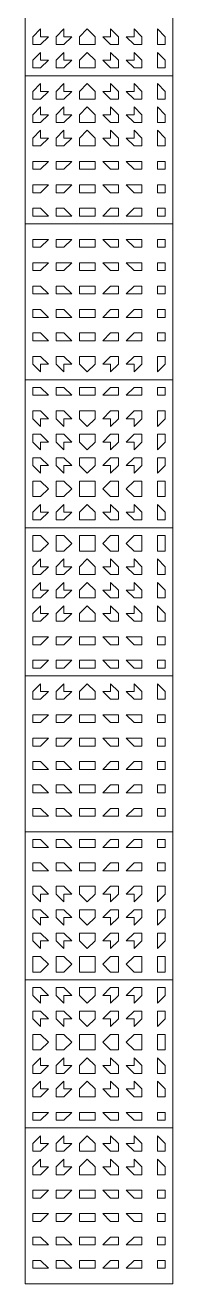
# Model space of a CAD drawing. Header units: millimetres. Extents: x -4011 to 126995, y -1911 to 106700.
# Drawn here: x 92705 to 93000, y 51241 to 53744 of the extents above; entities that cross this region are included whole.
import ezdxf

# ---------------------------------------------------------------- set-up
doc = ezdxf.new("R2010")
doc.units = ezdxf.units.MM
doc.layers.add('PDF_형상', color=7, linetype='Continuous')

msp = doc.modelspace()

# ---------------------------------------------------------------- linework, layer by layer
at = {"layer": 'PDF_형상', "lineweight": 5}
for points in [[(92704.7, 53642.5), (92704.7, 53937.8), (93000, 53937.8), (93000, 53642.5)], [(92751.3, 53720.2), (92735.7, 53720.2), (92735.7, 53735.8), (92720.2, 53720.2), (92720.2, 53704.7), (92735.7, 53704.7)], [(92797.9, 53720.2), (92782.4, 53720.2), (92782.4, 53735.8), (92766.8, 53720.2), (92766.8, 53704.7), (92782.4, 53704.7)], [(92844.6, 53720.2), (92829, 53735.8), (92813.5, 53720.2), (92813.5, 53704.7), (92829, 53704.7), (92844.6, 53704.7)], [(92891.2, 53720.2), (92875.6, 53735.8), (92875.6, 53720.2), (92860.1, 53720.2), (92875.6, 53704.7), (92891.2, 53704.7)], [(92937.8, 53720.2), (92922.3, 53735.8), (92922.3, 53720.2), (92906.7, 53720.2), (92922.3, 53704.7), (92937.8, 53704.7)], [(92984.5, 53720.2), (92968.9, 53735.8), (92968.9, 53720.2), (92968.9, 53704.7), (92984.5, 53704.7)], [(92751.3, 53673.6), (92735.7, 53673.6), (92735.7, 53689.1), (92720.2, 53673.6), (92720.2, 53658), (92735.7, 53658)], [(92797.9, 53673.6), (92782.4, 53673.6), (92782.4, 53689.1), (92766.8, 53673.6), (92766.8, 53658), (92782.4, 53658)], [(92844.6, 53673.6), (92829, 53689.1), (92813.5, 53673.6), (92813.5, 53658), (92829, 53658), (92844.6, 53658)], [(92891.2, 53673.6), (92875.6, 53689.1), (92875.6, 53673.6), (92860.1, 53673.6), (92875.6, 53658), (92891.2, 53658)], [(92937.8, 53673.6), (92922.3, 53689.1), (92922.3, 53673.6), (92906.7, 53673.6), (92922.3, 53658), (92937.8, 53658)], [(92984.5, 53673.6), (92968.9, 53689.1), (92968.9, 53673.6), (92968.9, 53658), (92984.5, 53658)], [(92704.7, 53347.2), (92704.7, 53642.5), (93000, 53642.5), (93000, 53347.2)], [(92751.3, 53611.4), (92735.7, 53611.4), (92735.7, 53626.9), (92720.2, 53611.4), (92720.2, 53595.9), (92735.7, 53595.9)], [(92797.9, 53611.4), (92782.4, 53611.4), (92782.4, 53626.9), (92766.8, 53611.4), (92766.8, 53595.9), (92782.4, 53595.9)], [(92844.6, 53611.4), (92829, 53626.9), (92813.5, 53611.4), (92813.5, 53595.9), (92829, 53595.9), (92844.6, 53595.9)], [(92891.2, 53611.4), (92875.6, 53626.9), (92875.6, 53611.4), (92860.1, 53611.4), (92875.6, 53595.9), (92891.2, 53595.9)], [(92937.8, 53611.4), (92922.3, 53626.9), (92922.3, 53611.4), (92906.7, 53611.4), (92922.3, 53595.9), (92937.8, 53595.9)], [(92984.5, 53611.4), (92968.9, 53626.9), (92968.9, 53611.4), (92968.9, 53595.9), (92984.5, 53595.9)], [(92751.3, 53564.8), (92735.7, 53564.8), (92735.7, 53580.3), (92720.2, 53564.8), (92720.2, 53549.2), (92735.7, 53549.2)], [(92797.9, 53564.8), (92782.4, 53564.8), (92782.4, 53580.3), (92766.8, 53564.8), (92766.8, 53549.2), (92782.4, 53549.2)], [(92844.6, 53564.8), (92829, 53580.3), (92813.5, 53564.8), (92813.5, 53549.2), (92829, 53549.2), (92844.6, 53549.2)], [(92891.2, 53564.8), (92875.6, 53580.3), (92875.6, 53564.8), (92860.1, 53564.8), (92875.6, 53549.2), (92891.2, 53549.2)], [(92937.8, 53564.8), (92922.3, 53580.3), (92922.3, 53564.8), (92906.7, 53564.8), (92922.3, 53549.2), (92937.8, 53549.2)], [(92984.5, 53564.8), (92968.9, 53580.3), (92968.9, 53564.8), (92968.9, 53549.2), (92984.5, 53549.2)], [(92751.3, 53518.1), (92735.7, 53518.1), (92735.7, 53533.7), (92720.2, 53518.1), (92720.2, 53502.6), (92735.7, 53502.6)], [(92797.9, 53518.1), (92782.4, 53518.1), (92782.4, 53533.7), (92766.8, 53518.1), (92766.8, 53502.6), (92782.4, 53502.6)], [(92844.6, 53518.1), (92829, 53533.7), (92813.5, 53518.1), (92813.5, 53502.6), (92829, 53502.6), (92844.6, 53502.6)], [(92891.2, 53518.1), (92875.6, 53533.7), (92875.6, 53518.1), (92860.1, 53518.1), (92875.6, 53502.6), (92891.2, 53502.6)], [(92937.8, 53518.1), (92922.3, 53533.7), (92922.3, 53518.1), (92906.7, 53518.1), (92922.3, 53502.6), (92937.8, 53502.6)], [(92984.5, 53518.1), (92968.9, 53533.7), (92968.9, 53518.1), (92968.9, 53502.6), (92984.5, 53502.6)], [(92751.3, 53471.5), (92735.7, 53471.5), (92720.2, 53471.5), (92720.2, 53456), (92735.7, 53456)], [(92797.9, 53471.5), (92782.4, 53471.5), (92766.8, 53471.5), (92766.8, 53456), (92782.4, 53456)], [(92844.6, 53471.5), (92829, 53471.5), (92813.5, 53471.5), (92813.5, 53456), (92829, 53456), (92844.6, 53456)], [(92891.2, 53471.5), (92875.6, 53471.5), (92860.1, 53471.5), (92875.6, 53456), (92891.2, 53456)], [(92937.8, 53471.5), (92922.3, 53471.5), (92906.7, 53471.5), (92922.3, 53456), (92937.8, 53456)], [(92984.5, 53471.5), (92968.9, 53471.5), (92968.9, 53456), (92984.5, 53456)], [(92751.3, 53424.9), (92735.7, 53424.9), (92720.2, 53424.9), (92720.2, 53409.3), (92735.7, 53409.3)], [(92797.9, 53424.9), (92782.4, 53424.9), (92766.8, 53424.9), (92766.8, 53409.3), (92782.4, 53409.3)], [(92844.6, 53424.9), (92829, 53424.9), (92813.5, 53424.9), (92813.5, 53409.3), (92829, 53409.3), (92844.6, 53409.3)], [(92891.2, 53424.9), (92875.6, 53424.9), (92860.1, 53424.9), (92875.6, 53409.3), (92891.2, 53409.3)], [(92937.8, 53424.9), (92922.3, 53424.9), (92906.7, 53424.9), (92922.3, 53409.3), (92937.8, 53409.3)], [(92984.5, 53424.9), (92968.9, 53424.9), (92968.9, 53409.3), (92984.5, 53409.3)], [(92751.3, 53362.7), (92735.7, 53378.2), (92720.2, 53378.2), (92720.2, 53362.7), (92735.7, 53362.7)], [(92797.9, 53362.7), (92782.4, 53378.2), (92766.8, 53378.2), (92766.8, 53362.7), (92782.4, 53362.7)], [(92844.6, 53362.7), (92844.6, 53378.2), (92829, 53378.2), (92813.5, 53378.2), (92813.5, 53362.7), (92829, 53362.7)], [(92891.2, 53362.7), (92891.2, 53378.2), (92875.6, 53378.2), (92860.1, 53362.7), (92875.6, 53362.7)], [(92937.8, 53362.7), (92937.8, 53378.2), (92922.3, 53378.2), (92906.7, 53362.7), (92922.3, 53362.7)], [(92984.5, 53362.7), (92984.5, 53378.2), (92968.9, 53378.2), (92968.9, 53362.7)], [(92704.7, 53036.3), (92704.7, 53347.2), (93000, 53347.2), (93000, 53036.3)], [(92751.3, 53316.1), (92735.7, 53316.1), (92720.2, 53316.1), (92720.2, 53300.5), (92735.7, 53300.5)], [(92797.9, 53316.1), (92782.4, 53316.1), (92766.8, 53316.1), (92766.8, 53300.5), (92782.4, 53300.5)], [(92844.6, 53316.1), (92829, 53316.1), (92813.5, 53316.1), (92813.5, 53300.5), (92829, 53300.5), (92844.6, 53300.5)], [(92891.2, 53316.1), (92875.6, 53316.1), (92860.1, 53316.1), (92875.6, 53300.5), (92891.2, 53300.5)], [(92937.8, 53316.1), (92922.3, 53316.1), (92906.7, 53316.1), (92922.3, 53300.5), (92937.8, 53300.5)], [(92984.5, 53316.1), (92968.9, 53316.1), (92968.9, 53300.5), (92984.5, 53300.5)], [(92751.3, 53269.4), (92735.7, 53269.4), (92720.2, 53269.4), (92720.2, 53253.9), (92735.7, 53253.9)], [(92797.9, 53269.4), (92782.4, 53269.4), (92766.8, 53269.4), (92766.8, 53253.9), (92782.4, 53253.9)], [(92844.6, 53269.4), (92829, 53269.4), (92813.5, 53269.4), (92813.5, 53253.9), (92829, 53253.9), (92844.6, 53253.9)], [(92891.2, 53269.4), (92875.6, 53269.4), (92860.1, 53269.4), (92875.6, 53253.9), (92891.2, 53253.9)], [(92937.8, 53269.4), (92922.3, 53269.4), (92906.7, 53269.4), (92922.3, 53253.9), (92937.8, 53253.9)], [(92984.5, 53269.4), (92968.9, 53269.4), (92968.9, 53253.9), (92984.5, 53253.9)], [(92751.3, 53207.3), (92735.7, 53222.8), (92720.2, 53222.8), (92720.2, 53207.3), (92735.7, 53207.3)], [(92797.9, 53207.3), (92782.4, 53222.8), (92766.8, 53222.8), (92766.8, 53207.3), (92782.4, 53207.3)], [(92844.6, 53207.3), (92844.6, 53222.8), (92829, 53222.8), (92813.5, 53222.8), (92813.5, 53207.3), (92829, 53207.3)], [(92891.2, 53207.3), (92891.2, 53222.8), (92875.6, 53222.8), (92860.1, 53207.3), (92875.6, 53207.3)], [(92937.8, 53207.3), (92937.8, 53222.8), (92922.3, 53222.8), (92906.7, 53207.3), (92922.3, 53207.3)], [(92984.5, 53207.3), (92984.5, 53222.8), (92968.9, 53222.8), (92968.9, 53207.3)], [(92751.3, 53160.6), (92735.7, 53176.2), (92720.2, 53176.2), (92720.2, 53160.6), (92735.7, 53160.6)], [(92797.9, 53160.6), (92782.4, 53176.2), (92766.8, 53176.2), (92766.8, 53160.6), (92782.4, 53160.6)], [(92844.6, 53160.6), (92844.6, 53176.2), (92829, 53176.2), (92813.5, 53176.2), (92813.5, 53160.6), (92829, 53160.6)], [(92891.2, 53160.6), (92891.2, 53176.2), (92875.6, 53176.2), (92860.1, 53160.6), (92875.6, 53160.6)], [(92937.8, 53160.6), (92937.8, 53176.2), (92922.3, 53176.2), (92906.7, 53160.6), (92922.3, 53160.6)], [(92984.5, 53160.6), (92984.5, 53176.2), (92968.9, 53176.2), (92968.9, 53160.6)], [(92751.3, 53114), (92735.7, 53129.5), (92720.2, 53129.5), (92720.2, 53114), (92735.7, 53114)], [(92797.9, 53114), (92782.4, 53129.5), (92766.8, 53129.5), (92766.8, 53114), (92782.4, 53114)], [(92844.6, 53114), (92844.6, 53129.5), (92829, 53129.5), (92813.5, 53129.5), (92813.5, 53114), (92829, 53114)], [(92891.2, 53114), (92891.2, 53129.5), (92875.6, 53129.5), (92860.1, 53114), (92875.6, 53114)], [(92937.8, 53114), (92937.8, 53129.5), (92922.3, 53129.5), (92906.7, 53114), (92922.3, 53114)], [(92984.5, 53114), (92984.5, 53129.5), (92968.9, 53129.5), (92968.9, 53114)], [(92751.3, 53067.4), (92735.7, 53082.9), (92720.2, 53082.9), (92720.2, 53067.4), (92735.7, 53051.8), (92735.7, 53067.4)], [(92797.9, 53067.4), (92782.4, 53082.9), (92766.8, 53082.9), (92766.8, 53067.4), (92782.4, 53051.8), (92782.4, 53067.4)], [(92844.6, 53067.4), (92844.6, 53082.9), (92829, 53082.9), (92813.5, 53082.9), (92813.5, 53067.4), (92829, 53051.8)], [(92891.2, 53067.4), (92891.2, 53082.9), (92875.6, 53082.9), (92860.1, 53067.4), (92875.6, 53067.4), (92875.6, 53051.8)], [(92937.8, 53067.4), (92937.8, 53082.9), (92922.3, 53082.9), (92906.7, 53067.4), (92922.3, 53067.4), (92922.3, 53051.8)], [(92984.5, 53067.4), (92984.5, 53082.9), (92968.9, 53082.9), (92968.9, 53067.4), (92968.9, 53051.8)], [(92704.7, 52740.9), (92704.7, 53036.3), (93000, 53036.3), (93000, 52740.9)], [(92751.3, 53005.2), (92735.7, 53020.7), (92720.2, 53020.7), (92720.2, 53005.2), (92735.7, 53005.2)], [(92797.9, 53005.2), (92782.4, 53020.7), (92766.8, 53020.7), (92766.8, 53005.2), (92782.4, 53005.2)], [(92844.6, 53005.2), (92844.6, 53020.7), (92829, 53020.7), (92813.5, 53020.7), (92813.5, 53005.2), (92829, 53005.2)], [(92891.2, 53005.2), (92891.2, 53020.7), (92875.6, 53020.7), (92860.1, 53005.2), (92875.6, 53005.2)], [(92937.8, 53005.2), (92937.8, 53020.7), (92922.3, 53020.7), (92906.7, 53005.2), (92922.3, 53005.2)], [(92984.5, 53005.2), (92984.5, 53020.7), (92968.9, 53020.7), (92968.9, 53005.2)], [(92751.3, 52958.5), (92735.7, 52974.1), (92720.2, 52974.1), (92720.2, 52958.5), (92735.7, 52943), (92735.7, 52958.5)], [(92797.9, 52958.5), (92782.4, 52974.1), (92766.8, 52974.1), (92766.8, 52958.5), (92782.4, 52943), (92782.4, 52958.5)], [(92844.6, 52958.5), (92844.6, 52974.1), (92829, 52974.1), (92813.5, 52974.1), (92813.5, 52958.5), (92829, 52943)], [(92891.2, 52958.5), (92891.2, 52974.1), (92875.6, 52974.1), (92860.1, 52958.5), (92875.6, 52958.5), (92875.6, 52943)], [(92937.8, 52958.5), (92937.8, 52974.1), (92922.3, 52974.1), (92906.7, 52958.5), (92922.3, 52958.5), (92922.3, 52943)], [(92984.5, 52958.5), (92984.5, 52974.1), (92968.9, 52974.1), (92968.9, 52958.5), (92968.9, 52943)], [(92751.3, 52911.9), (92735.7, 52927.5), (92720.2, 52927.5), (92720.2, 52911.9), (92735.7, 52896.4), (92735.7, 52911.9)], [(92797.9, 52911.9), (92782.4, 52927.5), (92766.8, 52927.5), (92766.8, 52911.9), (92782.4, 52896.4), (92782.4, 52911.9)], [(92844.6, 52911.9), (92844.6, 52927.5), (92829, 52927.5), (92813.5, 52927.5), (92813.5, 52911.9), (92829, 52896.4)], [(92891.2, 52911.9), (92891.2, 52927.5), (92875.6, 52927.5), (92860.1, 52911.9), (92875.6, 52911.9), (92875.6, 52896.4)], [(92937.8, 52911.9), (92937.8, 52927.5), (92922.3, 52927.5), (92906.7, 52911.9), (92922.3, 52911.9), (92922.3, 52896.4)], [(92984.5, 52911.9), (92984.5, 52927.5), (92968.9, 52927.5), (92968.9, 52911.9), (92968.9, 52896.4)], [(92751.3, 52865.3), (92735.7, 52880.8), (92720.2, 52880.8), (92720.2, 52865.3), (92735.7, 52849.7), (92735.7, 52865.3)], [(92797.9, 52865.3), (92782.4, 52880.8), (92766.8, 52880.8), (92766.8, 52865.3), (92782.4, 52849.7), (92782.4, 52865.3)], [(92844.6, 52865.3), (92844.6, 52880.8), (92829, 52880.8), (92813.5, 52880.8), (92813.5, 52865.3), (92829, 52849.7)], [(92891.2, 52865.3), (92891.2, 52880.8), (92875.6, 52880.8), (92860.1, 52865.3), (92875.6, 52865.3), (92875.6, 52849.7)], [(92937.8, 52865.3), (92937.8, 52880.8), (92922.3, 52880.8), (92906.7, 52865.3), (92922.3, 52865.3), (92922.3, 52849.7)], [(92984.5, 52865.3), (92984.5, 52880.8), (92968.9, 52880.8), (92968.9, 52865.3), (92968.9, 52849.7)], [(92751.3, 52818.7), (92735.7, 52834.2), (92720.2, 52834.2), (92720.2, 52818.7), (92720.2, 52803.1), (92735.7, 52803.1)], [(92797.9, 52818.7), (92782.4, 52834.2), (92766.8, 52834.2), (92766.8, 52818.7), (92766.8, 52803.1), (92782.4, 52803.1)], [(92844.6, 52818.7), (92844.6, 52834.2), (92829, 52834.2), (92813.5, 52834.2), (92813.5, 52818.7), (92813.5, 52803.1), (92829, 52803.1), (92844.6, 52803.1)], [(92891.2, 52818.7), (92891.2, 52834.2), (92875.6, 52834.2), (92860.1, 52818.7), (92875.6, 52803.1), (92891.2, 52803.1)], [(92937.8, 52818.7), (92937.8, 52834.2), (92922.3, 52834.2), (92906.7, 52818.7), (92922.3, 52803.1), (92937.8, 52803.1)], [(92984.5, 52818.7), (92984.5, 52834.2), (92968.9, 52834.2), (92968.9, 52818.7), (92968.9, 52803.1), (92984.5, 52803.1)], [(92751.3, 52772), (92735.7, 52772), (92735.7, 52787.6), (92720.2, 52772), (92720.2, 52756.5), (92735.7, 52756.5)], [(92797.9, 52772), (92782.4, 52772), (92782.4, 52787.6), (92766.8, 52772), (92766.8, 52756.5), (92782.4, 52756.5)], [(92844.6, 52772), (92829, 52787.6), (92813.5, 52772), (92813.5, 52756.5), (92829, 52756.5), (92844.6, 52756.5)], [(92891.2, 52772), (92875.6, 52787.6), (92875.6, 52772), (92860.1, 52772), (92875.6, 52756.5), (92891.2, 52756.5)], [(92937.8, 52772), (92922.3, 52787.6), (92922.3, 52772), (92906.7, 52772), (92922.3, 52756.5), (92937.8, 52756.5)], [(92984.5, 52772), (92968.9, 52787.6), (92968.9, 52772), (92968.9, 52756.5), (92984.5, 52756.5)], [(92704.7, 52445.6), (92704.7, 52740.9), (93000, 52740.9), (93000, 52445.6)], [(92751.3, 52709.8), (92735.7, 52725.4), (92720.2, 52725.4), (92720.2, 52709.8), (92720.2, 52694.3), (92735.7, 52694.3)], [(92797.9, 52709.8), (92782.4, 52725.4), (92766.8, 52725.4), (92766.8, 52709.8), (92766.8, 52694.3), (92782.4, 52694.3)], [(92844.6, 52709.8), (92844.6, 52725.4), (92829, 52725.4), (92813.5, 52725.4), (92813.5, 52709.8), (92813.5, 52694.3), (92829, 52694.3), (92844.6, 52694.3)], [(92891.2, 52709.8), (92891.2, 52725.4), (92875.6, 52725.4), (92860.1, 52709.8), (92875.6, 52694.3), (92891.2, 52694.3)], [(92937.8, 52709.8), (92937.8, 52725.4), (92922.3, 52725.4), (92906.7, 52709.8), (92922.3, 52694.3), (92937.8, 52694.3)], [(92984.5, 52709.8), (92984.5, 52725.4), (92968.9, 52725.4), (92968.9, 52709.8), (92968.9, 52694.3), (92984.5, 52694.3)], [(92751.3, 52663.2), (92735.7, 52663.2), (92735.7, 52678.8), (92720.2, 52663.2), (92720.2, 52647.7), (92735.7, 52647.7)], [(92797.9, 52663.2), (92782.4, 52663.2), (92782.4, 52678.8), (92766.8, 52663.2), (92766.8, 52647.7), (92782.4, 52647.7)], [(92844.6, 52663.2), (92829, 52678.8), (92813.5, 52663.2), (92813.5, 52647.7), (92829, 52647.7), (92844.6, 52647.7)], [(92891.2, 52663.2), (92875.6, 52678.8), (92875.6, 52663.2), (92860.1, 52663.2), (92875.6, 52647.7), (92891.2, 52647.7)], [(92937.8, 52663.2), (92922.3, 52678.8), (92922.3, 52663.2), (92906.7, 52663.2), (92922.3, 52647.7), (92937.8, 52647.7)], [(92984.5, 52663.2), (92968.9, 52678.8), (92968.9, 52663.2), (92968.9, 52647.7), (92984.5, 52647.7)], [(92751.3, 52616.6), (92735.7, 52616.6), (92735.7, 52632.1), (92720.2, 52616.6), (92720.2, 52601), (92735.7, 52601)], [(92797.9, 52616.6), (92782.4, 52616.6), (92782.4, 52632.1), (92766.8, 52616.6), (92766.8, 52601), (92782.4, 52601)], [(92844.6, 52616.6), (92829, 52632.1), (92813.5, 52616.6), (92813.5, 52601), (92829, 52601), (92844.6, 52601)], [(92891.2, 52616.6), (92875.6, 52632.1), (92875.6, 52616.6), (92860.1, 52616.6), (92875.6, 52601), (92891.2, 52601)], [(92937.8, 52616.6), (92922.3, 52632.1), (92922.3, 52616.6), (92906.7, 52616.6), (92922.3, 52601), (92937.8, 52601)], [(92984.5, 52616.6), (92968.9, 52632.1), (92968.9, 52616.6), (92968.9, 52601), (92984.5, 52601)], [(92751.3, 52569.9), (92735.7, 52569.9), (92735.7, 52585.5), (92720.2, 52569.9), (92720.2, 52554.4), (92735.7, 52554.4)], [(92797.9, 52569.9), (92782.4, 52569.9), (92782.4, 52585.5), (92766.8, 52569.9), (92766.8, 52554.4), (92782.4, 52554.4)], [(92844.6, 52569.9), (92829, 52585.5), (92813.5, 52569.9), (92813.5, 52554.4), (92829, 52554.4), (92844.6, 52554.4)], [(92891.2, 52569.9), (92875.6, 52585.5), (92875.6, 52569.9), (92860.1, 52569.9), (92875.6, 52554.4), (92891.2, 52554.4)], [(92937.8, 52569.9), (92922.3, 52585.5), (92922.3, 52569.9), (92906.7, 52569.9), (92922.3, 52554.4), (92937.8, 52554.4)], [(92984.5, 52569.9), (92968.9, 52585.5), (92968.9, 52569.9), (92968.9, 52554.4), (92984.5, 52554.4)], [(92751.3, 52523.3), (92735.7, 52523.3), (92720.2, 52523.3), (92720.2, 52507.8), (92735.7, 52507.8)], [(92797.9, 52523.3), (92782.4, 52523.3), (92766.8, 52523.3), (92766.8, 52507.8), (92782.4, 52507.8)], [(92844.6, 52523.3), (92829, 52523.3), (92813.5, 52523.3), (92813.5, 52507.8), (92829, 52507.8), (92844.6, 52507.8)], [(92891.2, 52523.3), (92875.6, 52523.3), (92860.1, 52523.3), (92875.6, 52507.8), (92891.2, 52507.8)], [(92937.8, 52523.3), (92922.3, 52523.3), (92906.7, 52523.3), (92922.3, 52507.8), (92937.8, 52507.8)], [(92984.5, 52523.3), (92968.9, 52523.3), (92968.9, 52507.8), (92984.5, 52507.8)], [(92751.3, 52476.7), (92735.7, 52476.7), (92720.2, 52476.7), (92720.2, 52461.1), (92735.7, 52461.1)], [(92797.9, 52476.7), (92782.4, 52476.7), (92766.8, 52476.7), (92766.8, 52461.1), (92782.4, 52461.1)], [(92844.6, 52476.7), (92829, 52476.7), (92813.5, 52476.7), (92813.5, 52461.1), (92829, 52461.1), (92844.6, 52461.1)], [(92891.2, 52476.7), (92875.6, 52476.7), (92860.1, 52476.7), (92875.6, 52461.1), (92891.2, 52461.1)], [(92937.8, 52476.7), (92922.3, 52476.7), (92906.7, 52476.7), (92922.3, 52461.1), (92937.8, 52461.1)], [(92984.5, 52476.7), (92968.9, 52476.7), (92968.9, 52461.1), (92984.5, 52461.1)], [(92704.7, 52134.7), (92704.7, 52445.6), (93000, 52445.6), (93000, 52134.7)], [(92751.3, 52414.5), (92735.7, 52414.5), (92735.7, 52430), (92720.2, 52414.5), (92720.2, 52399), (92735.7, 52399)], [(92797.9, 52414.5), (92782.4, 52414.5), (92782.4, 52430), (92766.8, 52414.5), (92766.8, 52399), (92782.4, 52399)], [(92844.6, 52414.5), (92829, 52430), (92813.5, 52414.5), (92813.5, 52399), (92829, 52399), (92844.6, 52399)], [(92891.2, 52414.5), (92875.6, 52430), (92875.6, 52414.5), (92860.1, 52414.5), (92875.6, 52399), (92891.2, 52399)], [(92937.8, 52414.5), (92922.3, 52430), (92922.3, 52414.5), (92906.7, 52414.5), (92922.3, 52399), (92937.8, 52399)], [(92984.5, 52414.5), (92968.9, 52430), (92968.9, 52414.5), (92968.9, 52399), (92984.5, 52399)], [(92751.3, 52367.9), (92735.7, 52367.9), (92720.2, 52367.9), (92720.2, 52352.3), (92735.7, 52352.3)], [(92797.9, 52367.9), (92782.4, 52367.9), (92766.8, 52367.9), (92766.8, 52352.3), (92782.4, 52352.3)], [(92844.6, 52367.9), (92829, 52367.9), (92813.5, 52367.9), (92813.5, 52352.3), (92829, 52352.3), (92844.6, 52352.3)], [(92891.2, 52367.9), (92875.6, 52367.9), (92860.1, 52367.9), (92875.6, 52352.3), (92891.2, 52352.3)], [(92937.8, 52367.9), (92922.3, 52367.9), (92906.7, 52367.9), (92922.3, 52352.3), (92937.8, 52352.3)], [(92984.5, 52367.9), (92968.9, 52367.9), (92968.9, 52352.3), (92984.5, 52352.3)], [(92751.3, 52321.2), (92735.7, 52321.2), (92720.2, 52321.2), (92720.2, 52305.7), (92735.7, 52305.7)], [(92797.9, 52321.2), (92782.4, 52321.2), (92766.8, 52321.2), (92766.8, 52305.7), (92782.4, 52305.7)], [(92844.6, 52321.2), (92829, 52321.2), (92813.5, 52321.2), (92813.5, 52305.7), (92829, 52305.7), (92844.6, 52305.7)], [(92891.2, 52321.2), (92875.6, 52321.2), (92860.1, 52321.2), (92875.6, 52305.7), (92891.2, 52305.7)], [(92937.8, 52321.2), (92922.3, 52321.2), (92906.7, 52321.2), (92922.3, 52305.7), (92937.8, 52305.7)], [(92984.5, 52321.2), (92968.9, 52321.2), (92968.9, 52305.7), (92984.5, 52305.7)], [(92751.3, 52259.1), (92735.7, 52274.6), (92720.2, 52274.6), (92720.2, 52259.1), (92735.7, 52259.1)], [(92797.9, 52259.1), (92782.4, 52274.6), (92766.8, 52274.6), (92766.8, 52259.1), (92782.4, 52259.1)], [(92844.6, 52259.1), (92844.6, 52274.6), (92829, 52274.6), (92813.5, 52274.6), (92813.5, 52259.1), (92829, 52259.1)], [(92891.2, 52259.1), (92891.2, 52274.6), (92875.6, 52274.6), (92860.1, 52259.1), (92875.6, 52259.1)], [(92937.8, 52259.1), (92937.8, 52274.6), (92922.3, 52274.6), (92906.7, 52259.1), (92922.3, 52259.1)], [(92984.5, 52259.1), (92984.5, 52274.6), (92968.9, 52274.6), (92968.9, 52259.1)], [(92751.3, 52212.4), (92735.7, 52228), (92720.2, 52228), (92720.2, 52212.4), (92735.7, 52212.4)], [(92797.9, 52212.4), (92782.4, 52228), (92766.8, 52228), (92766.8, 52212.4), (92782.4, 52212.4)], [(92844.6, 52212.4), (92844.6, 52228), (92829, 52228), (92813.5, 52228), (92813.5, 52212.4), (92829, 52212.4)], [(92891.2, 52212.4), (92891.2, 52228), (92875.6, 52228), (92860.1, 52212.4), (92875.6, 52212.4)], [(92937.8, 52212.4), (92937.8, 52228), (92922.3, 52228), (92906.7, 52212.4), (92922.3, 52212.4)], [(92984.5, 52212.4), (92984.5, 52228), (92968.9, 52228), (92968.9, 52212.4)], [(92751.3, 52165.8), (92735.7, 52181.3), (92720.2, 52181.3), (92720.2, 52165.8), (92735.7, 52165.8)], [(92797.9, 52165.8), (92782.4, 52181.3), (92766.8, 52181.3), (92766.8, 52165.8), (92782.4, 52165.8)], [(92844.6, 52165.8), (92844.6, 52181.3), (92829, 52181.3), (92813.5, 52181.3), (92813.5, 52165.8), (92829, 52165.8)], [(92891.2, 52165.8), (92891.2, 52181.3), (92875.6, 52181.3), (92860.1, 52165.8), (92875.6, 52165.8)], [(92937.8, 52165.8), (92937.8, 52181.3), (92922.3, 52181.3), (92906.7, 52165.8), (92922.3, 52165.8)], [(92984.5, 52165.8), (92984.5, 52181.3), (92968.9, 52181.3), (92968.9, 52165.8)], [(92704.7, 51839.4), (92704.7, 52134.7), (93000, 52134.7), (93000, 51839.4)], [(92751.3, 52103.6), (92735.7, 52119.2), (92720.2, 52119.2), (92720.2, 52103.6), (92735.7, 52103.6)], [(92797.9, 52103.6), (92782.4, 52119.2), (92766.8, 52119.2), (92766.8, 52103.6), (92782.4, 52103.6)], [(92844.6, 52103.6), (92844.6, 52119.2), (92829, 52119.2), (92813.5, 52119.2), (92813.5, 52103.6), (92829, 52103.6)], [(92891.2, 52103.6), (92891.2, 52119.2), (92875.6, 52119.2), (92860.1, 52103.6), (92875.6, 52103.6)], [(92937.8, 52103.6), (92937.8, 52119.2), (92922.3, 52119.2), (92906.7, 52103.6), (92922.3, 52103.6)], [(92984.5, 52103.6), (92984.5, 52119.2), (92968.9, 52119.2), (92968.9, 52103.6)], [(92751.3, 52057), (92735.7, 52072.5), (92720.2, 52072.5), (92720.2, 52057), (92735.7, 52057)], [(92797.9, 52057), (92782.4, 52072.5), (92766.8, 52072.5), (92766.8, 52057), (92782.4, 52057)], [(92844.6, 52057), (92844.6, 52072.5), (92829, 52072.5), (92813.5, 52072.5), (92813.5, 52057), (92829, 52057)], [(92891.2, 52057), (92891.2, 52072.5), (92875.6, 52072.5), (92860.1, 52057), (92875.6, 52057)], [(92937.8, 52057), (92937.8, 52072.5), (92922.3, 52072.5), (92906.7, 52057), (92922.3, 52057)], [(92984.5, 52057), (92984.5, 52072.5), (92968.9, 52072.5), (92968.9, 52057)], [(92751.3, 52010.4), (92735.7, 52025.9), (92720.2, 52025.9), (92720.2, 52010.4), (92735.7, 51994.8), (92735.7, 52010.4)], [(92797.9, 52010.4), (92782.4, 52025.9), (92766.8, 52025.9), (92766.8, 52010.4), (92782.4, 51994.8), (92782.4, 52010.4)], [(92844.6, 52010.4), (92844.6, 52025.9), (92829, 52025.9), (92813.5, 52025.9), (92813.5, 52010.4), (92829, 51994.8)], [(92891.2, 52010.4), (92891.2, 52025.9), (92875.6, 52025.9), (92860.1, 52010.4), (92875.6, 52010.4), (92875.6, 51994.8)], [(92937.8, 52010.4), (92937.8, 52025.9), (92922.3, 52025.9), (92906.7, 52010.4), (92922.3, 52010.4), (92922.3, 51994.8)], [(92984.5, 52010.4), (92984.5, 52025.9), (92968.9, 52025.9), (92968.9, 52010.4), (92968.9, 51994.8)], [(92751.3, 51963.7), (92735.7, 51979.3), (92720.2, 51979.3), (92720.2, 51963.7), (92735.7, 51948.2), (92735.7, 51963.7)], [(92797.9, 51963.7), (92782.4, 51979.3), (92766.8, 51979.3), (92766.8, 51963.7), (92782.4, 51948.2), (92782.4, 51963.7)], [(92844.6, 51963.7), (92844.6, 51979.3), (92829, 51979.3), (92813.5, 51979.3), (92813.5, 51963.7), (92829, 51948.2)], [(92891.2, 51963.7), (92891.2, 51979.3), (92875.6, 51979.3), (92860.1, 51963.7), (92875.6, 51963.7), (92875.6, 51948.2)], [(92937.8, 51963.7), (92937.8, 51979.3), (92922.3, 51979.3), (92906.7, 51963.7), (92922.3, 51963.7), (92922.3, 51948.2)], [(92984.5, 51963.7), (92984.5, 51979.3), (92968.9, 51979.3), (92968.9, 51963.7), (92968.9, 51948.2)], [(92751.3, 51917.1), (92735.7, 51932.6), (92720.2, 51932.6), (92720.2, 51917.1), (92735.7, 51901.6), (92735.7, 51917.1)], [(92797.9, 51917.1), (92782.4, 51932.6), (92766.8, 51932.6), (92766.8, 51917.1), (92782.4, 51901.6), (92782.4, 51917.1)], [(92844.6, 51917.1), (92844.6, 51932.6), (92829, 51932.6), (92813.5, 51932.6), (92813.5, 51917.1), (92829, 51901.6)], [(92891.2, 51917.1), (92891.2, 51932.6), (92875.6, 51932.6), (92860.1, 51917.1), (92875.6, 51917.1), (92875.6, 51901.6)], [(92937.8, 51917.1), (92937.8, 51932.6), (92922.3, 51932.6), (92906.7, 51917.1), (92922.3, 51917.1), (92922.3, 51901.6)], [(92984.5, 51917.1), (92984.5, 51932.6), (92968.9, 51932.6), (92968.9, 51917.1), (92968.9, 51901.6)], [(92751.3, 51870.5), (92735.7, 51886), (92720.2, 51886), (92720.2, 51870.5), (92720.2, 51854.9), (92735.7, 51854.9)], [(92797.9, 51870.5), (92782.4, 51886), (92766.8, 51886), (92766.8, 51870.5), (92766.8, 51854.9), (92782.4, 51854.9)], [(92844.6, 51870.5), (92844.6, 51886), (92829, 51886), (92813.5, 51886), (92813.5, 51870.5), (92813.5, 51854.9), (92829, 51854.9), (92844.6, 51854.9)], [(92891.2, 51870.5), (92891.2, 51886), (92875.6, 51886), (92860.1, 51870.5), (92875.6, 51854.9), (92891.2, 51854.9)], [(92937.8, 51870.5), (92937.8, 51886), (92922.3, 51886), (92906.7, 51870.5), (92922.3, 51854.9), (92937.8, 51854.9)], [(92984.5, 51870.5), (92984.5, 51886), (92968.9, 51886), (92968.9, 51870.5), (92968.9, 51854.9), (92984.5, 51854.9)], [(92704.7, 51544), (92704.7, 51839.4), (93000, 51839.4), (93000, 51544)], [(92751.3, 51808.3), (92735.7, 51823.8), (92720.2, 51823.8), (92720.2, 51808.3), (92735.7, 51792.7), (92735.7, 51808.3)], [(92797.9, 51808.3), (92782.4, 51823.8), (92766.8, 51823.8), (92766.8, 51808.3), (92782.4, 51792.7), (92782.4, 51808.3)], [(92844.6, 51808.3), (92844.6, 51823.8), (92829, 51823.8), (92813.5, 51823.8), (92813.5, 51808.3), (92829, 51792.7)], [(92891.2, 51808.3), (92891.2, 51823.8), (92875.6, 51823.8), (92860.1, 51808.3), (92875.6, 51808.3), (92875.6, 51792.7)], [(92937.8, 51808.3), (92937.8, 51823.8), (92922.3, 51823.8), (92906.7, 51808.3), (92922.3, 51808.3), (92922.3, 51792.7)], [(92984.5, 51808.3), (92984.5, 51823.8), (92968.9, 51823.8), (92968.9, 51808.3), (92968.9, 51792.7)], [(92751.3, 51761.7), (92735.7, 51777.2), (92720.2, 51777.2), (92720.2, 51761.7), (92735.7, 51746.1), (92735.7, 51761.7)], [(92797.9, 51761.7), (92782.4, 51777.2), (92766.8, 51777.2), (92766.8, 51761.7), (92782.4, 51746.1), (92782.4, 51761.7)], [(92844.6, 51761.7), (92844.6, 51777.2), (92829, 51777.2), (92813.5, 51777.2), (92813.5, 51761.7), (92829, 51746.1)], [(92891.2, 51761.7), (92891.2, 51777.2), (92875.6, 51777.2), (92860.1, 51761.7), (92875.6, 51761.7), (92875.6, 51746.1)], [(92937.8, 51761.7), (92937.8, 51777.2), (92922.3, 51777.2), (92906.7, 51761.7), (92922.3, 51761.7), (92922.3, 51746.1)], [(92984.5, 51761.7), (92984.5, 51777.2), (92968.9, 51777.2), (92968.9, 51761.7), (92968.9, 51746.1)], [(92751.3, 51715), (92735.7, 51730.6), (92720.2, 51730.6), (92720.2, 51715), (92720.2, 51699.5), (92735.7, 51699.5)], [(92797.9, 51715), (92782.4, 51730.6), (92766.8, 51730.6), (92766.8, 51715), (92766.8, 51699.5), (92782.4, 51699.5)], [(92844.6, 51715), (92844.6, 51730.6), (92829, 51730.6), (92813.5, 51730.6), (92813.5, 51715), (92813.5, 51699.5), (92829, 51699.5), (92844.6, 51699.5)], [(92891.2, 51715), (92891.2, 51730.6), (92875.6, 51730.6), (92860.1, 51715), (92875.6, 51699.5), (92891.2, 51699.5)], [(92937.8, 51715), (92937.8, 51730.6), (92922.3, 51730.6), (92906.7, 51715), (92922.3, 51699.5), (92937.8, 51699.5)], [(92984.5, 51715), (92984.5, 51730.6), (92968.9, 51730.6), (92968.9, 51715), (92968.9, 51699.5), (92984.5, 51699.5)], [(92751.3, 51668.4), (92735.7, 51668.4), (92735.7, 51683.9), (92720.2, 51668.4), (92720.2, 51652.8), (92735.7, 51652.8)], [(92797.9, 51668.4), (92782.4, 51668.4), (92782.4, 51683.9), (92766.8, 51668.4), (92766.8, 51652.8), (92782.4, 51652.8)], [(92844.6, 51668.4), (92829, 51683.9), (92813.5, 51668.4), (92813.5, 51652.8), (92829, 51652.8), (92844.6, 51652.8)], [(92891.2, 51668.4), (92875.6, 51683.9), (92875.6, 51668.4), (92860.1, 51668.4), (92875.6, 51652.8), (92891.2, 51652.8)], [(92937.8, 51668.4), (92922.3, 51683.9), (92922.3, 51668.4), (92906.7, 51668.4), (92922.3, 51652.8), (92937.8, 51652.8)], [(92984.5, 51668.4), (92968.9, 51683.9), (92968.9, 51668.4), (92968.9, 51652.8), (92984.5, 51652.8)], [(92751.3, 51621.8), (92735.7, 51621.8), (92735.7, 51637.3), (92720.2, 51621.8), (92720.2, 51606.2), (92735.7, 51606.2)], [(92797.9, 51621.8), (92782.4, 51621.8), (92782.4, 51637.3), (92766.8, 51621.8), (92766.8, 51606.2), (92782.4, 51606.2)], [(92844.6, 51621.8), (92829, 51637.3), (92813.5, 51621.8), (92813.5, 51606.2), (92829, 51606.2), (92844.6, 51606.2)], [(92891.2, 51621.8), (92875.6, 51637.3), (92875.6, 51621.8), (92860.1, 51621.8), (92875.6, 51606.2), (92891.2, 51606.2)], [(92937.8, 51621.8), (92922.3, 51637.3), (92922.3, 51621.8), (92906.7, 51621.8), (92922.3, 51606.2), (92937.8, 51606.2)], [(92984.5, 51621.8), (92968.9, 51637.3), (92968.9, 51621.8), (92968.9, 51606.2), (92984.5, 51606.2)], [(92751.3, 51575.1), (92735.7, 51575.1), (92720.2, 51575.1), (92720.2, 51559.6), (92735.7, 51559.6)], [(92797.9, 51575.1), (92782.4, 51575.1), (92766.8, 51575.1), (92766.8, 51559.6), (92782.4, 51559.6)], [(92844.6, 51575.1), (92829, 51575.1), (92813.5, 51575.1), (92813.5, 51559.6), (92829, 51559.6), (92844.6, 51559.6)], [(92891.2, 51575.1), (92875.6, 51575.1), (92860.1, 51575.1), (92875.6, 51559.6), (92891.2, 51559.6)], [(92937.8, 51575.1), (92922.3, 51575.1), (92906.7, 51575.1), (92922.3, 51559.6), (92937.8, 51559.6)], [(92984.5, 51575.1), (92968.9, 51575.1), (92968.9, 51559.6), (92984.5, 51559.6)], [(92704.7, 51233.2), (92704.7, 51544), (93000, 51544), (93000, 51233.2)], [(92751.3, 51513), (92735.7, 51513), (92735.7, 51528.5), (92720.2, 51513), (92720.2, 51497.4), (92735.7, 51497.4)], [(92797.9, 51513), (92782.4, 51513), (92782.4, 51528.5), (92766.8, 51513), (92766.8, 51497.4), (92782.4, 51497.4)], [(92844.6, 51513), (92829, 51528.5), (92813.5, 51513), (92813.5, 51497.4), (92829, 51497.4), (92844.6, 51497.4)], [(92891.2, 51513), (92875.6, 51528.5), (92875.6, 51513), (92860.1, 51513), (92875.6, 51497.4), (92891.2, 51497.4)], [(92937.8, 51513), (92922.3, 51528.5), (92922.3, 51513), (92906.7, 51513), (92922.3, 51497.4), (92937.8, 51497.4)], [(92984.5, 51513), (92968.9, 51528.5), (92968.9, 51513), (92968.9, 51497.4), (92984.5, 51497.4)], [(92751.3, 51466.3), (92735.7, 51466.3), (92735.7, 51481.9), (92720.2, 51466.3), (92720.2, 51450.8), (92735.7, 51450.8)], [(92797.9, 51466.3), (92782.4, 51466.3), (92782.4, 51481.9), (92766.8, 51466.3), (92766.8, 51450.8), (92782.4, 51450.8)], [(92844.6, 51466.3), (92829, 51481.9), (92813.5, 51466.3), (92813.5, 51450.8), (92829, 51450.8), (92844.6, 51450.8)], [(92891.2, 51466.3), (92875.6, 51481.9), (92875.6, 51466.3), (92860.1, 51466.3), (92875.6, 51450.8), (92891.2, 51450.8)], [(92937.8, 51466.3), (92922.3, 51481.9), (92922.3, 51466.3), (92906.7, 51466.3), (92922.3, 51450.8), (92937.8, 51450.8)], [(92984.5, 51466.3), (92968.9, 51481.9), (92968.9, 51466.3), (92968.9, 51450.8), (92984.5, 51450.8)], [(92751.3, 51419.7), (92735.7, 51419.7), (92720.2, 51419.7), (92720.2, 51404.1), (92735.7, 51404.1)], [(92797.9, 51419.7), (92782.4, 51419.7), (92766.8, 51419.7), (92766.8, 51404.1), (92782.4, 51404.1)], [(92844.6, 51419.7), (92829, 51419.7), (92813.5, 51419.7), (92813.5, 51404.1), (92829, 51404.1), (92844.6, 51404.1)], [(92891.2, 51419.7), (92875.6, 51419.7), (92860.1, 51419.7), (92875.6, 51404.1), (92891.2, 51404.1)], [(92937.8, 51419.7), (92922.3, 51419.7), (92906.7, 51419.7), (92922.3, 51404.1), (92937.8, 51404.1)], [(92984.5, 51419.7), (92968.9, 51419.7), (92968.9, 51404.1), (92984.5, 51404.1)], [(92751.3, 51373.1), (92735.7, 51373.1), (92720.2, 51373.1), (92720.2, 51357.5), (92735.7, 51357.5)], [(92797.9, 51373.1), (92782.4, 51373.1), (92766.8, 51373.1), (92766.8, 51357.5), (92782.4, 51357.5)], [(92844.6, 51373.1), (92829, 51373.1), (92813.5, 51373.1), (92813.5, 51357.5), (92829, 51357.5), (92844.6, 51357.5)], [(92891.2, 51373.1), (92875.6, 51373.1), (92860.1, 51373.1), (92875.6, 51357.5), (92891.2, 51357.5)], [(92937.8, 51373.1), (92922.3, 51373.1), (92906.7, 51373.1), (92922.3, 51357.5), (92937.8, 51357.5)], [(92984.5, 51373.1), (92968.9, 51373.1), (92968.9, 51357.5), (92984.5, 51357.5)], [(92751.3, 51310.9), (92735.7, 51326.4), (92720.2, 51326.4), (92720.2, 51310.9), (92735.7, 51310.9)], [(92797.9, 51310.9), (92782.4, 51326.4), (92766.8, 51326.4), (92766.8, 51310.9), (92782.4, 51310.9)], [(92844.6, 51310.9), (92844.6, 51326.4), (92829, 51326.4), (92813.5, 51326.4), (92813.5, 51310.9), (92829, 51310.9)], [(92891.2, 51310.9), (92891.2, 51326.4), (92875.6, 51326.4), (92860.1, 51310.9), (92875.6, 51310.9)], [(92937.8, 51310.9), (92937.8, 51326.4), (92922.3, 51326.4), (92906.7, 51310.9), (92922.3, 51310.9)], [(92984.5, 51310.9), (92984.5, 51326.4), (92968.9, 51326.4), (92968.9, 51310.9)], [(92751.3, 51264.2), (92735.7, 51279.8), (92720.2, 51279.8), (92720.2, 51264.2), (92735.7, 51264.2)], [(92797.9, 51264.2), (92782.4, 51279.8), (92766.8, 51279.8), (92766.8, 51264.2), (92782.4, 51264.2)], [(92844.6, 51264.2), (92844.6, 51279.8), (92829, 51279.8), (92813.5, 51279.8), (92813.5, 51264.2), (92829, 51264.2)], [(92891.2, 51264.2), (92891.2, 51279.8), (92875.6, 51279.8), (92860.1, 51264.2), (92875.6, 51264.2)], [(92937.8, 51264.2), (92937.8, 51279.8), (92922.3, 51279.8), (92906.7, 51264.2), (92922.3, 51264.2)], [(92984.5, 51264.2), (92984.5, 51279.8), (92968.9, 51279.8), (92968.9, 51264.2)]]:
    msp.add_lwpolyline(points, close=True, dxfattribs=at)

doc.saveas('drawing.dxf')
